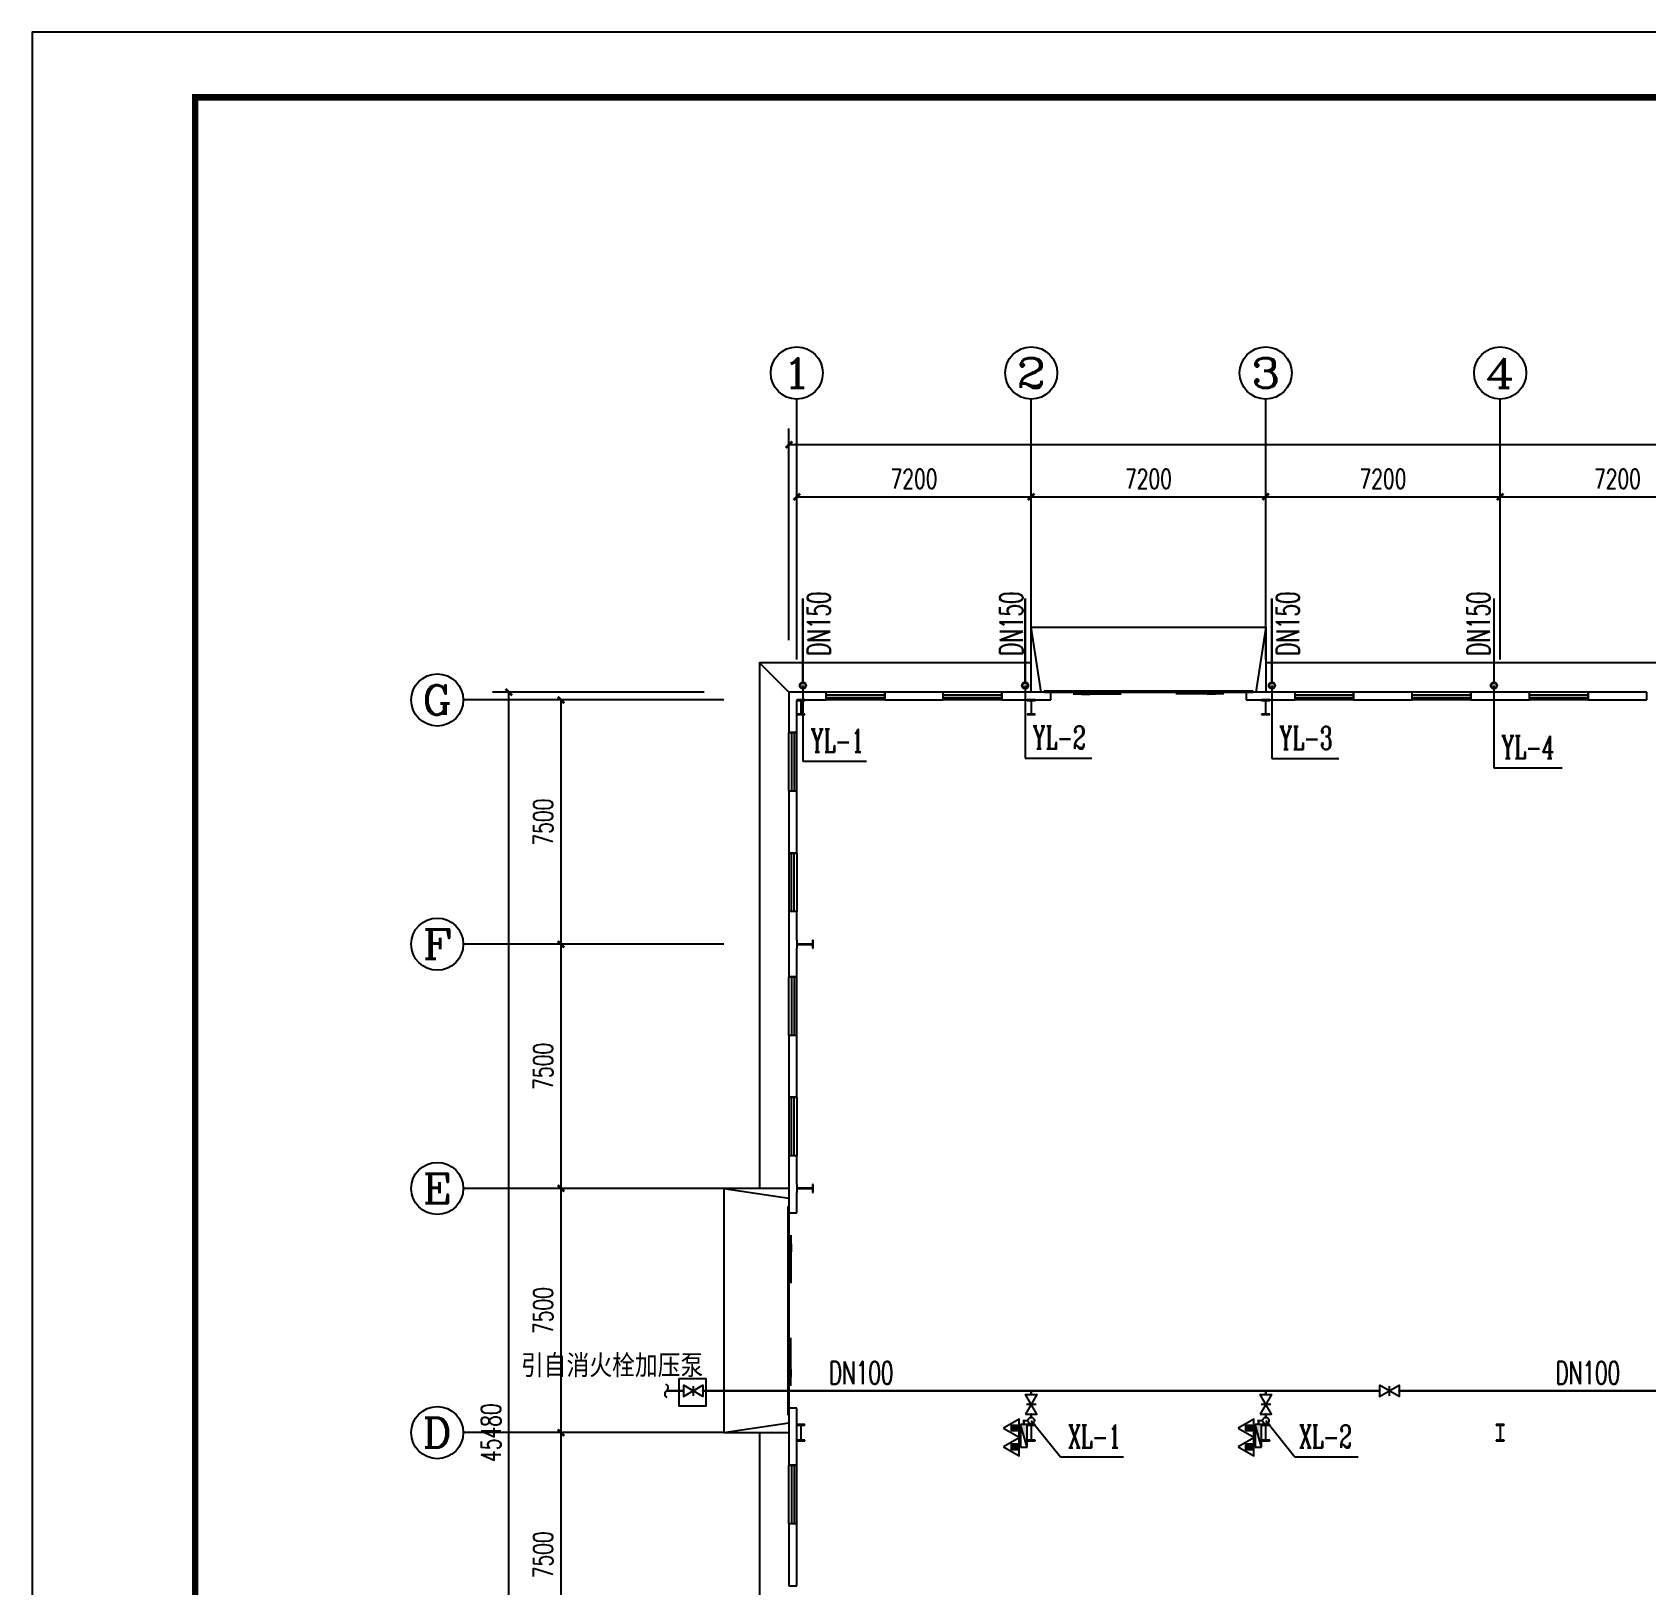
# Model space of a CAD drawing. Extents: x 4995099 to 5303443, y 4627657 to 4889583.
# Drawn here: x 5184643 to 5234219, y 4663954 to 4711657 of the extents above; entities that cross this region are included whole.
import ezdxf
from ezdxf.enums import TextEntityAlignment as Align

# ---------------------------------------------------------------- set-up
doc = ezdxf.new("R2010")
doc.units = 0
doc.header["$LTSCALE"] = 1000
doc.header["$MEASUREMENT"] = 0
doc.linetypes.add('CENTER2', pattern=[1.125, 0.75, -0.125, 0.125, -0.125])
doc.linetypes.add('PHANTOM2', pattern=[1.25, 0.625, -0.125, 0.125, -0.125, 0.125, -0.125])
doc.layers.get('0').update_dxf_attribs({"color": 4, "linetype": 'CONTINUOUS'})
doc.layers.get('Defpoints').update_dxf_attribs({"linetype": 'CONTINUOUS'})
for name, color, linetype in [('AXIS', 3, 'CONTINUOUS'), ('AXIS_TEXT', 7, 'CONTINUOUS'), ('COLUMN', 9, 'CONTINUOUS'), ('DIM_消防', 3, 'CONTINUOUS'), ('DIM_雨水', 3, 'CONTINUOUS'), ('EQUIP_消火栓', 7, 'CONTINUOUS'), ('EQUIP_消防', 7, 'CONTINUOUS'), ('EVTR', 2, 'CONTINUOUS'), ('PIPE-雨水', 4, 'CENTER2'), ('PUB_TITLE', 4, 'CONTINUOUS'), ('TEXT_消防', 7, 'CONTINUOUS'), ('TWT_TEXT', 7, 'CONTINUOUS'), ('VALVE_消防', 7, 'CONTINUOUS'), ('VPIPE-消防', 1, 'CONTINUOUS'), ('VPIPE-雨水', 4, 'CONTINUOUS'), ('WALL', 5, 'CONTINUOUS'), ('WINDOW', 4, 'CONTINUOUS')]:
    doc.layers.add(name, color=color, linetype=linetype)
doc.layers.add('PIPE-消防', color=1, linetype='PHANTOM2', lineweight=50)
doc.styles.add('_TCH_AXIS', font='COMPLEX', dxfattribs={"bigfont": 'GBCBIG'})
doc.styles.add('_TCH_DIM_T3', font='SIMPLEX', dxfattribs={"width": 0.705882, "bigfont": 'GBCBIG'})
doc.styles.add('_TWT_PIPEDN', font='SIMPLEX', dxfattribs={"width": 0.8, "height": 3.5, "bigfont": 'HZTXT'})
doc.styles.add('_TWT_SERIAL', font='COMPLEX', dxfattribs={"width": 0.8, "height": 3.5, "bigfont": 'HZTXT'})
doc.styles.add('COMPLEX', font='COMPLEX')
doc.styles.add('HZTXT', font='TXT', dxfattribs={"bigfont": 'HZTXT'})
doc.dimstyles.new('_TCH_ARCH&&200', dxfattribs={"dimtxt": 595, "dimasz": 200, "dimexe": 500, "dimexo": 600, "dimgap": 252.5, "dimtad": 1, "dimdec": 0, "dimzin": 0, "dimdsep": 46, "dimtxsty": '_TCH_DIM_T3', "dimblk": 'ARCHTICK', "dimcen": 0.09, "dimclrt": 7, "dimazin": 2, "dimtfac": 1, "dimtdec": 0, "dimtix": 1, "dimtmove": 2, "dimatfit": 3, "dimfxl": 0, "dimtolj": 1, "dimtzin": 0, "dimarcsym": 0})

# ---------------------------------------------------------------- blocks, each defined once
blk = doc.blocks.new('_ArchTick')
at = {"color": 0, "linetype": 'ByBlock', "const_width": 0.4}
blk.add_lwpolyline([(-0.5, -0.5), (0.5, 0.5)], dxfattribs=at)
blk = doc.blocks.new('*D89')
at = {"layer": 'AXIS', "color": 0, "lineweight": -2}
for p, q in [((5208119, 4692994), (5208119, 4697894)), ((5215319, 4692994), (5215319, 4697894)), ((5208119, 4697394), (5215319, 4697394))]:
    blk.add_line(p, q, dxfattribs=at)
at = {"layer": 'Defpoints', "color": 0}
for p in [(5215319, 4697394), (5208119, 4692394), (5215319, 4692394)]:
    blk.add_point(p, dxfattribs=at)
at = {"layer": 'AXIS', "color": 0, "lineweight": -2, "xscale": 200, "yscale": 200, "zscale": 200, "rotation": 180}
blk.add_blockref('_ArchTick', (5208119, 4697394), dxfattribs=at)
at = {"layer": 'AXIS', "color": 0, "lineweight": -2, "xscale": 200, "yscale": 200, "zscale": 200}
blk.add_blockref('_ArchTick', (5215319, 4697394), dxfattribs=at)
at = {"layer": 'AXIS', "color": 7, "insert": (5211719, 4697944), "char_height": 595, "attachment_point": 5, "style": '_TCH_DIM_T3'}
blk.add_mtext('\\A1;7200', dxfattribs=at)
blk = doc.blocks.new('*D90')
at = {"layer": 'AXIS', "color": 0, "lineweight": -2}
for p, q in [((5215319, 4692994), (5215319, 4697894)), ((5222519, 4692994), (5222519, 4697894)), ((5215319, 4697394), (5222519, 4697394))]:
    blk.add_line(p, q, dxfattribs=at)
at = {"layer": 'Defpoints', "color": 0}
for p in [(5222519, 4697394), (5215319, 4692394), (5222519, 4692394)]:
    blk.add_point(p, dxfattribs=at)
at = {"layer": 'AXIS', "color": 0, "lineweight": -2, "xscale": 200, "yscale": 200, "zscale": 200, "rotation": 180}
blk.add_blockref('_ArchTick', (5215319, 4697394), dxfattribs=at)
at = {"layer": 'AXIS', "color": 0, "lineweight": -2, "xscale": 200, "yscale": 200, "zscale": 200}
blk.add_blockref('_ArchTick', (5222519, 4697394), dxfattribs=at)
at = {"layer": 'AXIS', "color": 7, "insert": (5218919, 4697944), "char_height": 595, "attachment_point": 5, "style": '_TCH_DIM_T3'}
blk.add_mtext('\\A1;7200', dxfattribs=at)
blk = doc.blocks.new('*D91')
at = {"layer": 'AXIS', "color": 0, "lineweight": -2}
for p, q in [((5222519, 4692994), (5222519, 4697894)), ((5229719, 4692994), (5229719, 4697894)), ((5222519, 4697394), (5229719, 4697394))]:
    blk.add_line(p, q, dxfattribs=at)
at = {"layer": 'Defpoints', "color": 0}
for p in [(5229719, 4697394), (5222519, 4692394), (5229719, 4692394)]:
    blk.add_point(p, dxfattribs=at)
at = {"layer": 'AXIS', "color": 0, "lineweight": -2, "xscale": 200, "yscale": 200, "zscale": 200, "rotation": 180}
blk.add_blockref('_ArchTick', (5222519, 4697394), dxfattribs=at)
at = {"layer": 'AXIS', "color": 0, "lineweight": -2, "xscale": 200, "yscale": 200, "zscale": 200}
blk.add_blockref('_ArchTick', (5229719, 4697394), dxfattribs=at)
at = {"layer": 'AXIS', "color": 7, "insert": (5226119, 4697944), "char_height": 595, "attachment_point": 5, "style": '_TCH_DIM_T3'}
blk.add_mtext('\\A1;7200', dxfattribs=at)
blk = doc.blocks.new('*D92')
at = {"layer": 'AXIS', "color": 0, "lineweight": -2}
for p, q in [((5229719, 4692994), (5229719, 4697894)), ((5236919, 4692994), (5236919, 4697894)), ((5229719, 4697394), (5236919, 4697394))]:
    blk.add_line(p, q, dxfattribs=at)
at = {"layer": 'Defpoints', "color": 0}
for p in [(5236919, 4697394), (5229719, 4692394), (5236919, 4692394)]:
    blk.add_point(p, dxfattribs=at)
at = {"layer": 'AXIS', "color": 0, "lineweight": -2, "xscale": 200, "yscale": 200, "zscale": 200, "rotation": 180}
blk.add_blockref('_ArchTick', (5229719, 4697394), dxfattribs=at)
at = {"layer": 'AXIS', "color": 0, "lineweight": -2, "xscale": 200, "yscale": 200, "zscale": 200}
blk.add_blockref('_ArchTick', (5236919, 4697394), dxfattribs=at)
at = {"layer": 'AXIS', "color": 7, "insert": (5233319, 4697944), "char_height": 595, "attachment_point": 5, "style": '_TCH_DIM_T3'}
blk.add_mtext('\\A1;7200', dxfattribs=at)
blk = doc.blocks.new('*D98')
at = {"layer": 'AXIS', "color": 0, "lineweight": -2}
for p, q in [((5207879, 4692994), (5207879, 4699494)), ((5273159, 4692994), (5273159, 4699494)), ((5207879, 4698994), (5273159, 4698994))]:
    blk.add_line(p, q, dxfattribs=at)
at = {"layer": 'Defpoints', "color": 0}
for p in [(5273159, 4698994), (5207879, 4692394), (5273159, 4692394)]:
    blk.add_point(p, dxfattribs=at)
at = {"layer": 'AXIS', "color": 0, "lineweight": -2, "xscale": 200, "yscale": 200, "zscale": 200, "rotation": 180}
blk.add_blockref('_ArchTick', (5207879, 4698994), dxfattribs=at)
at = {"layer": 'AXIS', "color": 0, "lineweight": -2, "xscale": 200, "yscale": 200, "zscale": 200}
blk.add_blockref('_ArchTick', (5273159, 4698994), dxfattribs=at)
at = {"layer": 'AXIS', "color": 7, "insert": (5240519, 4699544), "char_height": 595, "attachment_point": 5, "style": '_TCH_DIM_T3'}
blk.add_mtext('\\A1;65280', dxfattribs=at)
blk = doc.blocks.new('*D118')
at = {"layer": 'AXIS', "color": 0, "lineweight": -2}
for p, q in [((5205279, 4668654), (5200379, 4668654)), ((5200879, 4661154), (5200879, 4668654)), ((5205279, 4661154), (5200379, 4661154))]:
    blk.add_line(p, q, dxfattribs=at)
at = {"layer": 'Defpoints', "color": 0}
for p in [(5200879, 4668654), (5205879, 4668654), (5205879, 4661154)]:
    blk.add_point(p, dxfattribs=at)
at = {"layer": 'AXIS', "color": 0, "lineweight": -2, "xscale": 200, "yscale": 200, "zscale": 200}
for p, rotation in [((5200879, 4668654), 90), ((5200879, 4661154), 270)]:
    blk.add_blockref('_ArchTick', p, dxfattribs=dict(at, rotation=rotation))
at = {"layer": 'AXIS', "color": 7, "insert": (5200329, 4664904), "char_height": 595, "attachment_point": 5, "rotation": 90, "style": '_TCH_DIM_T3'}
blk.add_mtext('\\A1;7500', dxfattribs=at)
blk = doc.blocks.new('*D119')
at = {"layer": 'AXIS', "color": 0, "lineweight": -2}
for p, q in [((5205279, 4676154), (5200379, 4676154)), ((5200879, 4668654), (5200879, 4676154)), ((5205279, 4668654), (5200379, 4668654))]:
    blk.add_line(p, q, dxfattribs=at)
at = {"layer": 'Defpoints', "color": 0}
for p in [(5200879, 4676154), (5205879, 4676154), (5205879, 4668654)]:
    blk.add_point(p, dxfattribs=at)
at = {"layer": 'AXIS', "color": 0, "lineweight": -2, "xscale": 200, "yscale": 200, "zscale": 200}
for p, rotation in [((5200879, 4676154), 90), ((5200879, 4668654), 270)]:
    blk.add_blockref('_ArchTick', p, dxfattribs=dict(at, rotation=rotation))
at = {"layer": 'AXIS', "color": 7, "insert": (5200329, 4672404), "char_height": 595, "attachment_point": 5, "rotation": 90, "style": '_TCH_DIM_T3'}
blk.add_mtext('\\A1;7500', dxfattribs=at)
blk = doc.blocks.new('*D120')
at = {"layer": 'AXIS', "color": 0, "lineweight": -2}
for p, q in [((5205279, 4683654), (5200379, 4683654)), ((5200879, 4676154), (5200879, 4683654)), ((5205279, 4676154), (5200379, 4676154))]:
    blk.add_line(p, q, dxfattribs=at)
at = {"layer": 'Defpoints', "color": 0}
for p in [(5200879, 4683654), (5205879, 4683654), (5205879, 4676154)]:
    blk.add_point(p, dxfattribs=at)
at = {"layer": 'AXIS', "color": 0, "lineweight": -2, "xscale": 200, "yscale": 200, "zscale": 200}
for p, rotation in [((5200879, 4683654), 90), ((5200879, 4676154), 270)]:
    blk.add_blockref('_ArchTick', p, dxfattribs=dict(at, rotation=rotation))
at = {"layer": 'AXIS', "color": 7, "insert": (5200329, 4679904), "char_height": 595, "attachment_point": 5, "rotation": 90, "style": '_TCH_DIM_T3'}
blk.add_mtext('\\A1;7500', dxfattribs=at)
blk = doc.blocks.new('*D121')
at = {"layer": 'AXIS', "color": 0, "lineweight": -2}
for p, q in [((5205279, 4691154), (5200379, 4691154)), ((5200879, 4683654), (5200879, 4691154)), ((5205279, 4683654), (5200379, 4683654))]:
    blk.add_line(p, q, dxfattribs=at)
at = {"layer": 'Defpoints', "color": 0}
for p in [(5200879, 4691154), (5205879, 4691154), (5205879, 4683654)]:
    blk.add_point(p, dxfattribs=at)
at = {"layer": 'AXIS', "color": 0, "lineweight": -2, "xscale": 200, "yscale": 200, "zscale": 200}
for p, rotation in [((5200879, 4691154), 90), ((5200879, 4683654), 270)]:
    blk.add_blockref('_ArchTick', p, dxfattribs=dict(at, rotation=rotation))
at = {"layer": 'AXIS', "color": 7, "insert": (5200329, 4687404), "char_height": 595, "attachment_point": 5, "rotation": 90, "style": '_TCH_DIM_T3'}
blk.add_mtext('\\A1;7500', dxfattribs=at)
blk = doc.blocks.new('*D122')
at = {"layer": 'AXIS', "color": 0, "lineweight": -2}
for p, q in [((5205279, 4691394), (5198779, 4691394)), ((5199279, 4645914), (5199279, 4691394)), ((5205279, 4645914), (5198779, 4645914))]:
    blk.add_line(p, q, dxfattribs=at)
at = {"layer": 'Defpoints', "color": 0}
for p in [(5199279, 4691394), (5205879, 4691394), (5205879, 4645914)]:
    blk.add_point(p, dxfattribs=at)
at = {"layer": 'AXIS', "color": 0, "lineweight": -2, "xscale": 200, "yscale": 200, "zscale": 200}
for p, rotation in [((5199279, 4691394), 90), ((5199279, 4645914), 270)]:
    blk.add_blockref('_ArchTick', p, dxfattribs=dict(at, rotation=rotation))
at = {"layer": 'AXIS', "color": 7, "insert": (5198729, 4668654), "char_height": 595, "attachment_point": 5, "rotation": 90, "style": '_TCH_DIM_T3'}
blk.add_mtext('\\A1;45480', dxfattribs=at)
blk = doc.blocks.new('$TCHSYS$WIN2D')
for p, q in [((-0.5, 0.5), (0.5, 0.5)), ((-0.5, 0.5), (-0.5, -0.5)), ((0.5, 0.5), (0.5, -0.5)), ((0.5, 0.167), (-0.5, 0.167)), ((0.5, -0.167), (-0.5, -0.167)), ((-0.5, -0.5), (0.5, -0.5))]:
    blk.add_line(p, q)
blk = doc.blocks.new('$DorLib2D$00000130')
at = {"color": 0, "linetype": 'Continuous'}
for p, q in [((-0.5333, 0.6601), (-0.5333, 0.5127)), ((0, 0.6601), (-0.5333, 0.6601)), ((0, 0.5127), (0, 0.6601)), ((0.5333, 0.6601), (0, 0.6601)), ((0.5333, 0.6601), (0.5333, 0.5127)), ((0, 0.5127), (-0.5333, 0.5127)), ((0.5333, 0.5127), (0, 0.5127)), ((-0.3853, 0.2694), (-0.1396, 0.2694)), ((-0.3853, 0.2694), (-0.2999, 0.2144)), ((-0.2999, 0.2144), (-0.2999, 0.2694)), ((0.3853, 0.2694), (0.1396, 0.2694)), ((0.2999, 0.2144), (0.2999, 0.2694)), ((0.3853, 0.2694), (0.2999, 0.2144))]:
    blk.add_line(p, q, dxfattribs=at)
blk = doc.blocks.new('_AXISO')
blk.add_circle((0, 0), 0.5)
at = {"layer": 'AXIS_TEXT', "style": 'COMPLEX', "width": 1.041667}
blk.add_attdef('A', text='', height=0.56, dxfattribs=at).set_placement((-0.25, -0.28), (0.25, -0.28), align=Align.FIT)
blk = doc.blocks.new('$TwtSys$00000434')
for p, q in [((-0.5, 0.5), (-0.5, -0.5)), ((-0.5, -0.5), (0.5, 0.5)), ((0.5, 0.5), (-0.5, 0.5)), ((0.5, -0.5), (0.5, 0.5)), ((-0.5, -0.5), (0.5, -0.5))]:
    blk.add_line(p, q)
blk.add_solid([(0.5, -0.5), (0.5, 0.5), (-0.5, -0.5)])
blk = doc.blocks.new('$ATTACHMENT$00000214')
h = blk.add_hatch()
h.set_pattern_fill('ANSI31', color=256, scale=200, style=0)
h.set_pattern_definition([(45, (-38543.802, -6842.639), (-17.67767, 17.67767), [])])
h.paths.add_polyline_path([(-65, 2), (65, 2), (65, -128), (-65, -128)])
for points in [[(0, 172), (-198, -172), (198, -172)], [(-65, 2), (65, 2), (65, -128), (-65, -128)]]:
    blk.add_lwpolyline(points, close=True)
blk = doc.blocks.new('$VALVE$00000296')
for points in [[(-125, 72), (-125, -72), (125, 72), (125, -72), (-125, 72)], [(0, 60), (0, -64)]]:
    blk.add_lwpolyline(points)
for p in [(-125, 0), (125, 0)]:
    blk.add_point(p)
blk = doc.blocks.new('$TwtSys$00000132')
at = {"elevation": 0}
blk.add_lwpolyline([(7, -101, -0.575183), (0, 0, 0.604745), (-11, 101, 16.924828)], format="xyb", dxfattribs=at)

msp = doc.modelspace()

# ---------------------------------------------------------------- hatches: boundary and pattern name
at = {"layer": 'PIPE-消防'}
for points in [[(5215094.2, 4669023.3), (5215094.2, 4669058.3), (5215059.2, 4669058.3)], [(5215094.2, 4669023.3), (5215059.2, 4669023.3), (5215059.2, 4669058.3)], [(5222294.2, 4669023.3), (5222294.2, 4669058.3), (5222259.2, 4669058.3)], [(5222294.2, 4669023.3), (5222259.2, 4669023.3), (5222259.2, 4669058.3)]]:
    msp.add_hatch(color=0, dxfattribs=at).paths.add_polyline_path(points)

# ---------------------------------------------------------------- linework, layer by layer
for p, q in [((5205879.2, 4676154.3), (5207879.2, 4675854.3)), ((5205879.2, 4668654.3), (5207879.2, 4668954.3))]:
    msp.add_line(p, q)
for points in [[(5215319.2, 4691394.3), (5215319.2, 4693394.3), (5222519.2, 4693394.3), (5222519.2, 4691394.3)], [(5215619.2, 4691394.3), (5215319.2, 4693394.3), (5222519.2, 4693394.3), (5222219.2, 4691394.3)], [(5215319.2, 4692294.3), (5206979.2, 4692294.3), (5206979.2, 4676154.3)], [(5207879.2, 4691394.3), (5206979.2, 4692294.3)], [(5258519.2, 4692294.3), (5222519.2, 4692294.3)], [(5207879.2, 4676154.3), (5205879.2, 4676154.3), (5205879.2, 4668654.3), (5207879.2, 4668654.3)], [(5206979.2, 4668654.3), (5206979.2, 4645014.3), (5236919.2, 4645014.3)]]:
    msp.add_lwpolyline(points)
at = {"color": 0}
msp.add_lwpolyline([(5204509.8, 4670319), (5205330.2, 4670319), (5205330.2, 4669467.4), (5204509.8, 4669467.4)], close=True, dxfattribs=at)
at = {"layer": 'AXIS'}
for p, q in [((5208119.2, 4692394.3), (5208119.2, 4700394.3)), ((5215319.2, 4692394.3), (5215319.2, 4700394.3)), ((5222519.2, 4692394.3), (5222519.2, 4700394.3)), ((5229719.2, 4692394.3), (5229719.2, 4700394.3)), ((5205879.2, 4691154.3), (5197879.2, 4691154.3)), ((5205879.2, 4683654.3), (5197879.2, 4683654.3)), ((5205879.2, 4676154.3), (5197879.2, 4676154.3)), ((5205879.2, 4668654.3), (5197879.2, 4668654.3))]:
    msp.add_line(p, q, dxfattribs=at)
at = {"layer": 'COLUMN', "color": 5}
for p, q in [((5208369.2, 4691154.3), (5208119.2, 4691154.3)), ((5208119.2, 4691154.3), (5208119.2, 4691136.3)), ((5208119.2, 4691136.3), (5208234.2, 4691136.3)), ((5208234.2, 4691136.3), (5208239.2, 4691131.3)), ((5208239.2, 4691131.3), (5208239.2, 4690727.3)), ((5208249.2, 4691131.3), (5208254.2, 4691136.3)), ((5208249.2, 4690727.3), (5208249.2, 4691131.3)), ((5208254.2, 4691136.3), (5208369.2, 4691136.3)), ((5208369.2, 4691136.3), (5208369.2, 4691154.3)), ((5215444.2, 4691154.3), (5215194.2, 4691154.3)), ((5215194.2, 4691154.3), (5215194.2, 4691136.3)), ((5215194.2, 4691136.3), (5215309.2, 4691136.3)), ((5215309.2, 4691136.3), (5215314.2, 4691131.3)), ((5215314.2, 4691131.3), (5215314.2, 4690727.3)), ((5215324.2, 4691131.3), (5215329.2, 4691136.3)), ((5215324.2, 4690727.3), (5215324.2, 4691131.3)), ((5215329.2, 4691136.3), (5215444.2, 4691136.3)), ((5215444.2, 4691136.3), (5215444.2, 4691154.3)), ((5222644.2, 4691154.3), (5222394.2, 4691154.3)), ((5222394.2, 4691154.3), (5222394.2, 4691136.3)), ((5222394.2, 4691136.3), (5222509.2, 4691136.3)), ((5222509.2, 4691136.3), (5222514.2, 4691131.3)), ((5222514.2, 4691131.3), (5222514.2, 4690727.3)), ((5222524.2, 4691131.3), (5222529.2, 4691136.3)), ((5222524.2, 4690727.3), (5222524.2, 4691131.3)), ((5222529.2, 4691136.3), (5222644.2, 4691136.3)), ((5222644.2, 4691136.3), (5222644.2, 4691154.3)), ((5208234.2, 4690722.3), (5208119.2, 4690722.3)), ((5208119.2, 4690722.3), (5208119.2, 4690704.3)), ((5208119.2, 4690704.3), (5208369.2, 4690704.3)), ((5208239.2, 4690727.3), (5208234.2, 4690722.3)), ((5208254.2, 4690722.3), (5208249.2, 4690727.3)), ((5208369.2, 4690722.3), (5208254.2, 4690722.3)), ((5208369.2, 4690704.3), (5208369.2, 4690722.3)), ((5215309.2, 4690722.3), (5215194.2, 4690722.3)), ((5215194.2, 4690722.3), (5215194.2, 4690704.3)), ((5215194.2, 4690704.3), (5215444.2, 4690704.3)), ((5215314.2, 4690727.3), (5215309.2, 4690722.3)), ((5215329.2, 4690722.3), (5215324.2, 4690727.3)), ((5215444.2, 4690722.3), (5215329.2, 4690722.3)), ((5215444.2, 4690704.3), (5215444.2, 4690722.3)), ((5222509.2, 4690722.3), (5222394.2, 4690722.3)), ((5222394.2, 4690722.3), (5222394.2, 4690704.3)), ((5222394.2, 4690704.3), (5222644.2, 4690704.3)), ((5222514.2, 4690727.3), (5222509.2, 4690722.3)), ((5222529.2, 4690722.3), (5222524.2, 4690727.3)), ((5222644.2, 4690722.3), (5222529.2, 4690722.3)), ((5222644.2, 4690704.3), (5222644.2, 4690722.3)), ((5208135.2, 4683779.3), (5208119.2, 4683779.3)), ((5208119.2, 4683779.3), (5208119.2, 4683529.3)), ((5208119.2, 4683529.3), (5208135.2, 4683529.3)), ((5208135.2, 4683664.3), (5208135.2, 4683779.3)), ((5208140.2, 4683659.3), (5208135.2, 4683664.3)), ((5208135.2, 4683644.3), (5208140.2, 4683649.3)), ((5208135.2, 4683529.3), (5208135.2, 4683644.3)), ((5208598.2, 4683659.3), (5208140.2, 4683659.3)), ((5208140.2, 4683649.3), (5208598.2, 4683649.3)), ((5208603.2, 4683664.3), (5208598.2, 4683659.3)), ((5208598.2, 4683649.3), (5208603.2, 4683644.3)), ((5208619.2, 4683779.3), (5208603.2, 4683779.3)), ((5208603.2, 4683779.3), (5208603.2, 4683664.3)), ((5208603.2, 4683644.3), (5208603.2, 4683529.3)), ((5208603.2, 4683529.3), (5208619.2, 4683529.3)), ((5208619.2, 4683529.3), (5208619.2, 4683779.3)), ((5208135.2, 4676279.3), (5208119.2, 4676279.3)), ((5208119.2, 4676279.3), (5208119.2, 4676029.3)), ((5208119.2, 4676029.3), (5208135.2, 4676029.3)), ((5208135.2, 4676164.3), (5208135.2, 4676279.3)), ((5208140.2, 4676159.3), (5208135.2, 4676164.3)), ((5208135.2, 4676144.3), (5208140.2, 4676149.3)), ((5208135.2, 4676029.3), (5208135.2, 4676144.3)), ((5208598.2, 4676159.3), (5208140.2, 4676159.3)), ((5208140.2, 4676149.3), (5208598.2, 4676149.3)), ((5208603.2, 4676164.3), (5208598.2, 4676159.3)), ((5208598.2, 4676149.3), (5208603.2, 4676144.3)), ((5208619.2, 4676279.3), (5208603.2, 4676279.3)), ((5208603.2, 4676279.3), (5208603.2, 4676164.3)), ((5208603.2, 4676144.3), (5208603.2, 4676029.3)), ((5208603.2, 4676029.3), (5208619.2, 4676029.3)), ((5208619.2, 4676029.3), (5208619.2, 4676279.3)), ((5208369.2, 4668904.3), (5208119.2, 4668904.3)), ((5208119.2, 4668904.3), (5208119.2, 4668888.3)), ((5208119.2, 4668888.3), (5208234.2, 4668888.3)), ((5208234.2, 4668888.3), (5208239.2, 4668883.3)), ((5208239.2, 4668883.3), (5208239.2, 4668425.3)), ((5208249.2, 4668883.3), (5208254.2, 4668888.3)), ((5208249.2, 4668425.3), (5208249.2, 4668883.3)), ((5208254.2, 4668888.3), (5208369.2, 4668888.3)), ((5208369.2, 4668888.3), (5208369.2, 4668904.3)), ((5215444.2, 4668904.3), (5215194.2, 4668904.3)), ((5215194.2, 4668904.3), (5215194.2, 4668888.3)), ((5215194.2, 4668888.3), (5215309.2, 4668888.3)), ((5215309.2, 4668888.3), (5215314.2, 4668883.3)), ((5215314.2, 4668883.3), (5215314.2, 4668425.3)), ((5215324.2, 4668883.3), (5215329.2, 4668888.3)), ((5215324.2, 4668425.3), (5215324.2, 4668883.3)), ((5215329.2, 4668888.3), (5215444.2, 4668888.3)), ((5215444.2, 4668888.3), (5215444.2, 4668904.3)), ((5222644.2, 4668904.3), (5222394.2, 4668904.3)), ((5222394.2, 4668904.3), (5222394.2, 4668888.3)), ((5222394.2, 4668888.3), (5222509.2, 4668888.3)), ((5222509.2, 4668888.3), (5222514.2, 4668883.3)), ((5222514.2, 4668883.3), (5222514.2, 4668425.3)), ((5222524.2, 4668883.3), (5222529.2, 4668888.3)), ((5222524.2, 4668425.3), (5222524.2, 4668883.3)), ((5222529.2, 4668888.3), (5222644.2, 4668888.3)), ((5222644.2, 4668888.3), (5222644.2, 4668904.3)), ((5229844.2, 4668904.3), (5229594.2, 4668904.3)), ((5229594.2, 4668904.3), (5229594.2, 4668888.3)), ((5229594.2, 4668888.3), (5229709.2, 4668888.3)), ((5229709.2, 4668888.3), (5229714.2, 4668883.3)), ((5229714.2, 4668883.3), (5229714.2, 4668425.3)), ((5229724.2, 4668883.3), (5229729.2, 4668888.3)), ((5229724.2, 4668425.3), (5229724.2, 4668883.3)), ((5229729.2, 4668888.3), (5229844.2, 4668888.3)), ((5229844.2, 4668888.3), (5229844.2, 4668904.3)), ((5208234.2, 4668420.3), (5208119.2, 4668420.3)), ((5208119.2, 4668420.3), (5208119.2, 4668404.3)), ((5208119.2, 4668404.3), (5208369.2, 4668404.3)), ((5208239.2, 4668425.3), (5208234.2, 4668420.3)), ((5208254.2, 4668420.3), (5208249.2, 4668425.3)), ((5208369.2, 4668420.3), (5208254.2, 4668420.3)), ((5208369.2, 4668404.3), (5208369.2, 4668420.3)), ((5215309.2, 4668420.3), (5215194.2, 4668420.3)), ((5215194.2, 4668420.3), (5215194.2, 4668404.3)), ((5215194.2, 4668404.3), (5215444.2, 4668404.3)), ((5215314.2, 4668425.3), (5215309.2, 4668420.3)), ((5215329.2, 4668420.3), (5215324.2, 4668425.3)), ((5215444.2, 4668420.3), (5215329.2, 4668420.3)), ((5215444.2, 4668404.3), (5215444.2, 4668420.3)), ((5222509.2, 4668420.3), (5222394.2, 4668420.3)), ((5222394.2, 4668420.3), (5222394.2, 4668404.3)), ((5222394.2, 4668404.3), (5222644.2, 4668404.3)), ((5222514.2, 4668425.3), (5222509.2, 4668420.3)), ((5222529.2, 4668420.3), (5222524.2, 4668425.3)), ((5222644.2, 4668420.3), (5222529.2, 4668420.3)), ((5222644.2, 4668404.3), (5222644.2, 4668420.3)), ((5229709.2, 4668420.3), (5229594.2, 4668420.3)), ((5229594.2, 4668420.3), (5229594.2, 4668404.3)), ((5229594.2, 4668404.3), (5229844.2, 4668404.3)), ((5229714.2, 4668425.3), (5229709.2, 4668420.3)), ((5229729.2, 4668420.3), (5229724.2, 4668425.3)), ((5229844.2, 4668420.3), (5229729.2, 4668420.3)), ((5229844.2, 4668404.3), (5229844.2, 4668420.3))]:
    msp.add_line(p, q, dxfattribs=at)
at = {"layer": 'DIM_消防', "color": 0}
for p, q in [((5215319.2, 4669023.3), (5216218.6, 4667908.3)), ((5222519.2, 4669023.3), (5223418.6, 4667908.3)), ((5216218.6, 4667908.3), (5218156.2, 4667908.3)), ((5223418.6, 4667908.3), (5225356.2, 4667908.3))]:
    msp.add_line(p, q, dxfattribs=at)
at = {"layer": 'DIM_雨水', "color": 0}
for p, q in [((5208308.8, 4691598.8), (5208308.8, 4689272.2)), ((5215129.5, 4691598.8), (5215129.5, 4689370.7)), ((5222710.7, 4691598.8), (5222710.7, 4689355.3)), ((5229529.5, 4691598.8), (5229529.5, 4689072.7)), ((5208308.8, 4689272.2), (5210265.3, 4689272.2)), ((5215129.5, 4689370.7), (5217181.8, 4689370.7)), ((5222710.7, 4689355.3), (5224763, 4689355.3)), ((5229529.5, 4689072.7), (5231620.6, 4689072.7))]:
    msp.add_line(p, q, dxfattribs=at)
at = {"layer": 'EVTR'}
for centre in [(5208308.8, 4691598.8), (5215129.5, 4691598.8), (5222710.7, 4691598.8), (5229529.5, 4691598.8)]:
    msp.add_circle(centre, 75, dxfattribs=at)
at = {"layer": 'PIPE-消防', "color": 0, "ltscale": 2, "const_width": 70}
for points in [[(5204123.8, 4669940.1), (5204639.2, 4669940.1)], [(5205239.2, 4669940.1), (5215319.2, 4669940.1)], [(5215319.2, 4669825.1), (5215319.2, 4669940.1)], [(5215319.2, 4669940.1), (5222519.2, 4669940.1)], [(5222519.2, 4669825.1), (5222519.2, 4669940.1)], [(5222519.2, 4669940.1), (5226013.2, 4669940.1)], [(5226613.2, 4669940.1), (5236919.2, 4669940.1)], [(5215319.2, 4669123.3), (5215319.2, 4669225.1)], [(5222519.2, 4669123.3), (5222519.2, 4669225.1)], [(5215219.2, 4669023.3), (5215094.2, 4669023.3)], [(5215094.2, 4669023.3), (5215094.2, 4668904.3)], [(5222419.2, 4669023.3), (5222294.2, 4669023.3)], [(5222294.2, 4669023.3), (5222294.2, 4668904.3)]]:
    msp.add_lwpolyline(points, dxfattribs=at)
at = {"layer": 'PIPE-雨水', "color": 0, "ltscale": 2, "const_width": 70}
for points in [[(5208308.8, 4691698.8), (5208308.8, 4694275.8)], [(5215129.5, 4691698.8), (5215129.5, 4694275.8)], [(5222710.7, 4691698.8), (5222710.7, 4694275.8)], [(5229529.5, 4691698.8), (5229529.5, 4694275.8)]]:
    msp.add_lwpolyline(points, dxfattribs=at)
at = {"layer": 'PUB_TITLE'}
msp.add_lwpolyline([(5184643, 4627656.8), (5303443, 4627656.8), (5303443, 4711656.8), (5184643, 4711656.8)], close=True, dxfattribs=at)
at = {"layer": 'PUB_TITLE', "const_width": 200}
msp.add_lwpolyline([(5189643, 4629656.8), (5301443, 4629656.8), (5301443, 4709656.8), (5189643, 4709656.8)], close=True, dxfattribs=at)
at = {"layer": 'VPIPE-消防'}
for centre in [(5215319.2, 4669023.3), (5222519.2, 4669023.3)]:
    msp.add_circle(centre, 100, dxfattribs=at)
at = {"layer": 'VPIPE-雨水'}
for centre in [(5208308.8, 4691598.8), (5215129.5, 4691598.8), (5222710.7, 4691598.8), (5229529.5, 4691598.8)]:
    msp.add_circle(centre, 100, dxfattribs=at)
at = {"layer": 'WALL'}
for p, q in [((5207879.2, 4691394.3), (5207879.2, 4690154.3)), ((5209019.2, 4691394.3), (5207879.2, 4691394.3)), ((5209019.2, 4691154.3), (5209019.2, 4691394.3)), ((5212619.2, 4691394.3), (5210819.2, 4691394.3)), ((5210819.2, 4691394.3), (5210819.2, 4691154.3)), ((5212619.2, 4691154.3), (5212619.2, 4691394.3)), ((5215319.2, 4691394.3), (5214419.2, 4691394.3)), ((5214419.2, 4691394.3), (5214419.2, 4691154.3)), ((5215919.2, 4691394.3), (5215319.2, 4691394.3)), ((5215919.2, 4691154.3), (5215919.2, 4691394.3)), ((5222519.2, 4691394.3), (5221919.2, 4691394.3)), ((5221919.2, 4691394.3), (5221919.2, 4691154.3)), ((5223419.2, 4691394.3), (5222519.2, 4691394.3)), ((5223419.2, 4691154.3), (5223419.2, 4691394.3)), ((5227019.2, 4691394.3), (5225219.2, 4691394.3)), ((5225219.2, 4691394.3), (5225219.2, 4691154.3)), ((5227019.2, 4691154.3), (5227019.2, 4691394.3)), ((5230619.2, 4691394.3), (5228819.2, 4691394.3)), ((5228819.2, 4691394.3), (5228819.2, 4691154.3)), ((5230619.2, 4691154.3), (5230619.2, 4691394.3)), ((5234219.2, 4691394.3), (5232419.2, 4691394.3)), ((5232419.2, 4691394.3), (5232419.2, 4691154.3)), ((5234219.2, 4691154.3), (5234219.2, 4691394.3)), ((5208119.2, 4690722.3), (5208119.2, 4691136.3)), ((5208369.2, 4691154.3), (5209019.2, 4691154.3)), ((5210819.2, 4691154.3), (5212619.2, 4691154.3)), ((5214419.2, 4691154.3), (5215194.2, 4691154.3)), ((5215444.2, 4691154.3), (5215919.2, 4691154.3)), ((5221919.2, 4691154.3), (5222394.2, 4691154.3)), ((5222644.2, 4691154.3), (5223419.2, 4691154.3)), ((5225219.2, 4691154.3), (5227019.2, 4691154.3)), ((5228819.2, 4691154.3), (5230619.2, 4691154.3)), ((5232419.2, 4691154.3), (5234219.2, 4691154.3)), ((5208119.2, 4690154.3), (5208119.2, 4690704.3)), ((5207879.2, 4690154.3), (5208119.2, 4690154.3)), ((5207879.2, 4688354.3), (5207879.2, 4686454.3)), ((5208119.2, 4688354.3), (5207879.2, 4688354.3)), ((5208119.2, 4686454.3), (5208119.2, 4688354.3)), ((5207879.2, 4686454.3), (5208119.2, 4686454.3)), ((5208119.2, 4684654.3), (5207879.2, 4684654.3)), ((5207879.2, 4684654.3), (5207879.2, 4683654.3)), ((5208119.2, 4683779.3), (5208119.2, 4684654.3)), ((5207879.2, 4683654.3), (5207879.2, 4682654.3)), ((5208119.2, 4682654.3), (5208119.2, 4683529.3)), ((5207879.2, 4682654.3), (5208119.2, 4682654.3)), ((5207879.2, 4680854.3), (5207879.2, 4678954.3)), ((5208119.2, 4680854.3), (5207879.2, 4680854.3)), ((5208119.2, 4678954.3), (5208119.2, 4680854.3)), ((5207879.2, 4678954.3), (5208119.2, 4678954.3)), ((5208119.2, 4677154.3), (5207879.2, 4677154.3)), ((5207879.2, 4677154.3), (5207879.2, 4676154.3)), ((5208119.2, 4676279.3), (5208119.2, 4677154.3)), ((5207879.2, 4676154.3), (5207879.2, 4675404.3)), ((5208119.2, 4675404.3), (5208119.2, 4676029.3)), ((5207879.2, 4675404.3), (5208119.2, 4675404.3)), ((5207879.2, 4669404.3), (5207879.2, 4667654.3)), ((5208119.2, 4669404.3), (5207879.2, 4669404.3)), ((5208119.2, 4667654.3), (5208119.2, 4669404.3)), ((5207879.2, 4667654.3), (5208119.2, 4667654.3)), ((5207879.2, 4665854.3), (5207879.2, 4663954.3)), ((5208119.2, 4665854.3), (5207879.2, 4665854.3)), ((5208119.2, 4663954.3), (5208119.2, 4665854.3)), ((5207879.2, 4663954.3), (5208119.2, 4663954.3))]:
    msp.add_line(p, q, dxfattribs=at)

# ---------------------------------------------------------------- block references
at = {"layer": 'AXIS'}
ref = msp.add_blockref('_AXISO', (5208119.2, 4701194.3), dxfattribs=dict(at, xscale=1600, yscale=1600, zscale=1600))
ref.add_attrib('A', '1', dxfattribs={"layer": 'AXIS_TEXT', "height": 905.1, "style": '_TCH_AXIS', "width": 2.333333}).set_placement((5207666.6, 4700741.8), (5208571.7, 4700741.8), align=Align.FIT)
ref = msp.add_blockref('_AXISO', (5215319.2, 4701194.3), dxfattribs=dict(at, xscale=1600, yscale=1600, zscale=1600))
ref.add_attrib('A', '2', dxfattribs={"layer": 'AXIS_TEXT', "height": 905.1, "style": '_TCH_AXIS', "width": 1.5}).set_placement((5214866.6, 4700741.8), (5215771.7, 4700741.8), align=Align.FIT)
ref = msp.add_blockref('_AXISO', (5222519.2, 4701194.3), dxfattribs=dict(at, xscale=1600, yscale=1600, zscale=1600))
ref.add_attrib('A', '3', dxfattribs={"layer": 'AXIS_TEXT', "height": 905.1, "style": '_TCH_AXIS', "width": 1.5}).set_placement((5222066.6, 4700741.8), (5222971.7, 4700741.8), align=Align.FIT)
ref = msp.add_blockref('_AXISO', (5229719.2, 4701194.3), dxfattribs=dict(at, xscale=1600, yscale=1600, zscale=1600))
ref.add_attrib('A', '4', dxfattribs={"layer": 'AXIS_TEXT', "height": 905.1, "style": '_TCH_AXIS', "width": 1.3125}).set_placement((5229266.6, 4700741.8), (5230171.7, 4700741.8), align=Align.FIT)
ref = msp.add_blockref('_AXISO', (5197079.2, 4691154.3), dxfattribs=dict(at, xscale=1600, yscale=1600, zscale=1600))
ref.add_attrib('A', 'G', dxfattribs={"layer": 'AXIS_TEXT', "height": 905.1, "style": '_TCH_AXIS', "width": 1.166667}).set_placement((5196626.6, 4690701.8), (5197531.7, 4690701.8), align=Align.FIT)
ref = msp.add_blockref('_AXISO', (5197079.2, 4683654.3), dxfattribs=dict(at, xscale=1600, yscale=1600, zscale=1600))
ref.add_attrib('A', 'F', dxfattribs={"layer": 'AXIS_TEXT', "height": 905.1, "style": '_TCH_AXIS', "width": 1.3125}).set_placement((5196626.6, 4683201.8), (5197531.7, 4683201.8), align=Align.FIT)
ref = msp.add_blockref('_AXISO', (5197079.2, 4676154.3), dxfattribs=dict(at, xscale=1600, yscale=1600, zscale=1600))
ref.add_attrib('A', 'E', dxfattribs={"layer": 'AXIS_TEXT', "height": 905.1, "style": '_TCH_AXIS', "width": 1.3125}).set_placement((5196626.6, 4675701.8), (5197531.7, 4675701.8), align=Align.FIT)
ref = msp.add_blockref('_AXISO', (5197079.2, 4668654.3), dxfattribs=dict(at, xscale=1600, yscale=1600, zscale=1600))
ref.add_attrib('A', 'D', dxfattribs={"layer": 'AXIS_TEXT', "height": 905.1, "style": '_TCH_AXIS', "width": 1.235294}).set_placement((5196626.6, 4668201.8), (5197531.7, 4668201.8), align=Align.FIT)
at = {"layer": 'EQUIP_消火栓', "xscale": 700, "yscale": 200, "zscale": 700, "rotation": 89.99999499104368}
for p in [(5215094.2, 4668554.3), (5222294.2, 4668554.3)]:
    msp.add_blockref('$TwtSys$00000434', p, dxfattribs=at)
at = {"layer": 'EQUIP_消防', "xscale": 2, "yscale": 2, "zscale": 2}
msp.add_blockref('$TwtSys$00000132', (5204123.8, 4669940.1), dxfattribs=at)
at = {"layer": 'EQUIP_消防', "xscale": 1.4, "yscale": 1.4, "zscale": 1.4, "rotation": 90}
for p in [(5214711.1, 4668796.4), (5221911.1, 4668796.4), (5214711.1, 4668215.7), (5221911.1, 4668215.7)]:
    msp.add_blockref('$ATTACHMENT$00000214', p, dxfattribs=at)
at = {"layer": 'VALVE_消防', "xscale": 2.4, "yscale": 2.4, "zscale": 2.4}
for p in [(5204939.2, 4669940.1), (5226313.2, 4669940.1)]:
    msp.add_blockref('$VALVE$00000296', p, dxfattribs=at)
at = {"layer": 'VALVE_消防', "xscale": 2.4, "yscale": 2.4, "zscale": 2.4, "rotation": 90}
for p in [(5215319.2, 4669525.1), (5222519.2, 4669525.1)]:
    msp.add_blockref('$VALVE$00000296', p, dxfattribs=at)
at = {"layer": 'WINDOW'}
for name, p, xscale, yscale, zscale, rotation in [('$TCHSYS$WIN2D', (5209919.2, 4691274.3), 1800, 240, 1800, 179.9999999997925), ('$TCHSYS$WIN2D', (5213519.2, 4691274.3), 1800, 240, 1800, 179.9999999997925), ('$DorLib2D$00000130', (5218919.2, 4691274.3), 6000, -240, 6000, 179.9999999997777), ('$TCHSYS$WIN2D', (5224319.2, 4691274.3), 1800, 240, 1800, 179.9999999997888), ('$TCHSYS$WIN2D', (5227919.2, 4691274.3), 1800, 240, 1800, 179.9999999997888), ('$TCHSYS$WIN2D', (5231519.2, 4691274.3), 1800, 240, 1800, 179.9999999997888), ('$TCHSYS$WIN2D', (5207999.2, 4689254.3), -1800, 240, -1800, 269.9999999999928), ('$TCHSYS$WIN2D', (5207999.2, 4685554.3), 1800, 240, 1800, 269.9999999999928), ('$TCHSYS$WIN2D', (5207999.2, 4681754.3), -1800, 240, -1800, 270), ('$TCHSYS$WIN2D', (5207999.2, 4678054.3), 1800, 240, 1800, 270), ('$DorLib2D$00000130', (5207999.2, 4672404.3), -6000, -240, -6000, 269.9999999999964), ('$TCHSYS$WIN2D', (5207999.2, 4666754.3), -1800, 240, -1800, 269.9999999999964)]:
    msp.add_blockref(name, p, dxfattribs=dict(at, xscale=xscale, yscale=yscale, zscale=zscale, rotation=rotation))

# ---------------------------------------------------------------- texts
at = {"layer": 'DIM_消防', "color": 7, "style": '_TWT_SERIAL', "width": 0.64}
for s, p in [('XL-1', (5216458.9, 4668188.3)), ('XL-2', (5223552.2, 4668188.3))]:
    msp.add_text(s, height=700, dxfattribs=at).set_placement(p)
at = {"layer": 'DIM_雨水', "color": 7, "style": '_TWT_SERIAL', "width": 0.64}
for s, p in [('YL-1', (5208546.7, 4689552.2)), ('YL-2', (5215356.5, 4689650.7)), ('YL-3', (5222937.7, 4689635.3)), ('YL-4', (5229752.6, 4689352.7))]:
    msp.add_text(s, height=700, dxfattribs=at).set_placement(p)
at = {"layer": 'TEXT_消防', "style": '_TWT_PIPEDN', "width": 0.64}
for p in [(5209144.6, 4692507), (5215056.2, 4692507), (5223546.6, 4692507), (5229404.6, 4692507)]:
    msp.add_text('DN150', height=700, rotation=90, dxfattribs=at).set_placement(p)
for p in [(5209109.1, 4670141.8), (5231422.9, 4670141.8)]:
    msp.add_text('DN100', height=700, dxfattribs=at).set_placement(p)
at = {"layer": 'TWT_TEXT', "color": 0, "style": 'HZTXT'}
msp.add_text('引自消火栓加压泵', height=700, dxfattribs=at).set_placement((5199647.2, 4670357.4))

# ---------------------------------------------------------------- dimensions: what is measured, and where the dimension line sits
at = {"layer": 'AXIS'}
for p1, p2, distance, picture, middle in [((5207879.2, 4692394.3), (5273159.2, 4692394.3), 6600, '*D98', (5240519.2, 4699544.3)), ((5208119.2, 4692394.3), (5215319.2, 4692394.3), 5000, '*D89', (5211719.2, 4697944.3)), ((5215319.2, 4692394.3), (5222519.2, 4692394.3), 5000, '*D90', (5218919.2, 4697944.3)), ((5222519.2, 4692394.3), (5229719.2, 4692394.3), 5000, '*D91', (5226119.2, 4697944.3)), ((5229719.2, 4692394.3), (5236919.2, 4692394.3), 5000, '*D92', (5233319.2, 4697944.3)), ((5205879.2, 4645914.3), (5205879.2, 4691394.3), 6600, '*D122', (5198729.2, 4668654.3)), ((5205879.2, 4683654.3), (5205879.2, 4691154.3), 5000, '*D121', (5200329.2, 4687404.3)), ((5205879.2, 4676154.3), (5205879.2, 4683654.3), 5000, '*D120', (5200329.2, 4679904.3)), ((5205879.2, 4668654.3), (5205879.2, 4676154.3), 5000, '*D119', (5200329.2, 4672404.3)), ((5205879.2, 4661154.3), (5205879.2, 4668654.3), 5000, '*D118', (5200329.2, 4664904.3))]:
    dim = msp.add_aligned_dim(p1=p1, p2=p2, distance=distance, dimstyle='_TCH_ARCH&&200', dxfattribs=at)
    dim.commit()
    dim.dimension.update_dxf_attribs({"geometry": picture, "text_midpoint": middle})

doc.saveas('drawing.dxf')
